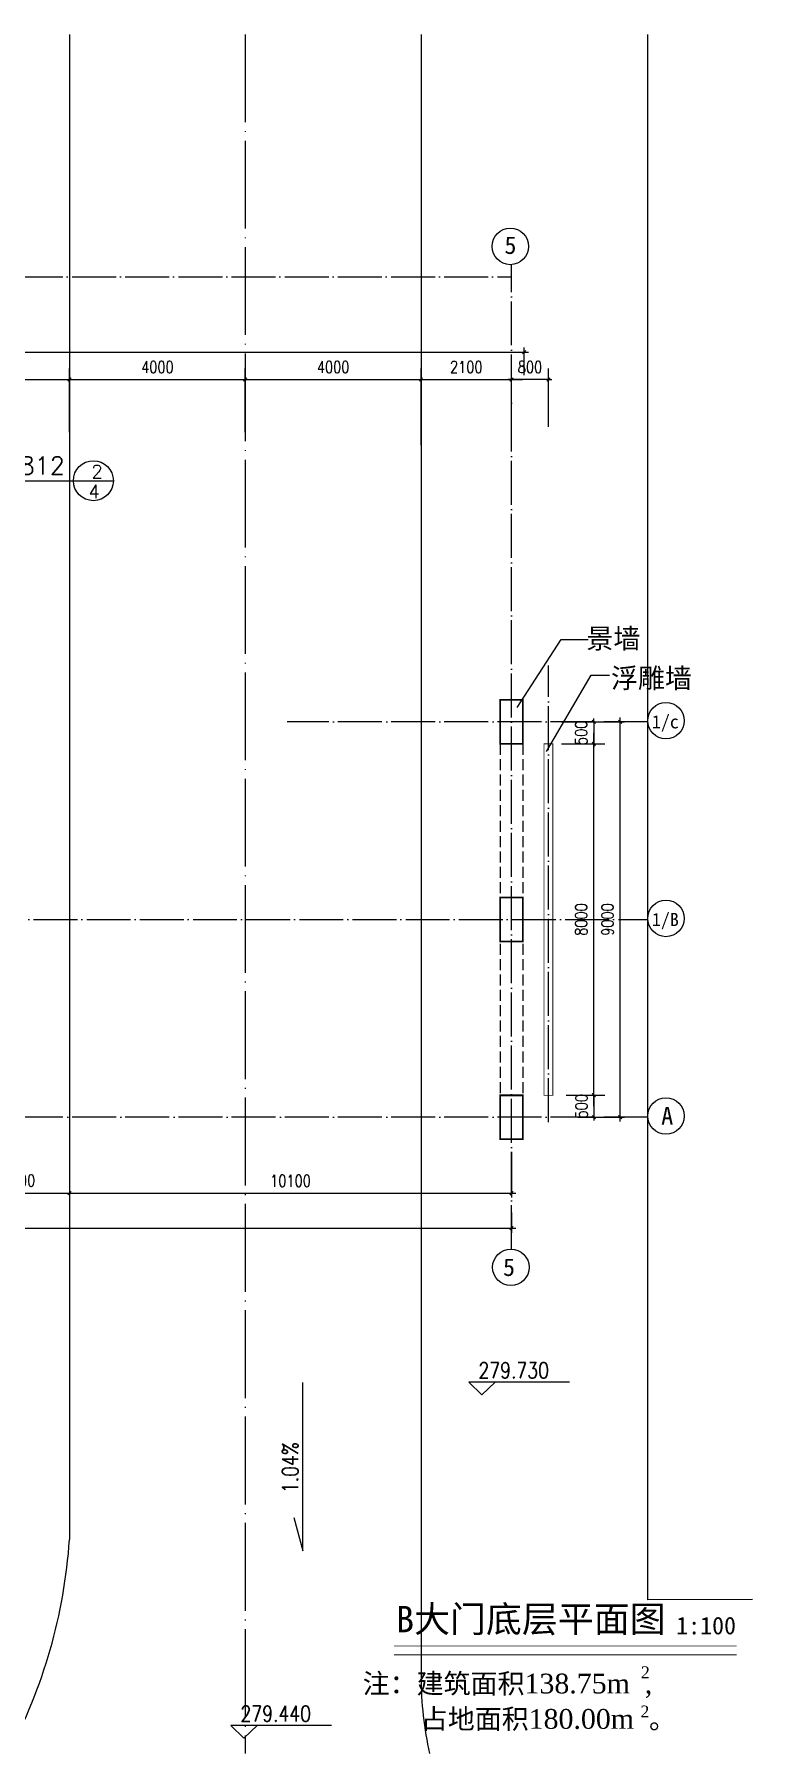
# Model space of a CAD drawing. Extents: x 249174 to 363784, y -3149 to 82603.
# Drawn here: x 281724 to 298071, y 42067 to 81197 of the extents above; entities that cross this region are included whole.
import ezdxf

# ---------------------------------------------------------------- set-up
doc = ezdxf.new("R2010")
doc.units = 0
doc.header["$LTSCALE"] = 1000
doc.header["$MEASUREMENT"] = 0
doc.linetypes.add('DASH', pattern=[0.35, 0.25, -0.1])
doc.linetypes.add('DOTE', pattern=[2.42, 2, -0.2, 0.02, -0.2])
doc.layers.get('0').update_dxf_attribs({"linetype": 'CONTINUOUS'})
doc.layers.get('DEFPOINTS').update_dxf_attribs({"color": 6, "linetype": 'CONTINUOUS'})
for name, color, linetype in [('111', 4, 'CONTINUOUS'), ('3', 84, 'CONTINUOUS'), ('BB', 5, 'CONTINUOUS'), ('DIM', 3, 'CONTINUOUS'), ('LAYER7', 8, 'CONTINUOUS'), ('PUB_TEXT', 7, 'CONTINUOUS'), ('WINDOW', 84, 'CONTINUOUS'), ('字样', 2, 'CONTINUOUS')]:
    doc.layers.add(name, color=color, linetype=linetype)
doc.styles.add('DIM_FONT', font='SIMPLEX', dxfattribs={"width": 0.8})
doc.styles.add('HZ', font='txt', dxfattribs={"bigfont": 'hztxt'})
doc.styles.add('HZTXT', font='SIMSUN.TTF')
doc.styles.add('STSL', font='TIMES.TTF')
doc.dimstyles.new('DIMN', dxfattribs={"dimtxt": 300, "dimasz": 1, "dimexe": 250, "dimexo": 300, "dimgap": 150, "dimtad": 1, "dimdec": 0, "dimzin": 0, "dimtxsty": 'DIM_FONT', "dimblk": '_DIMX', "dimblk1": '_DIMX', "dimblk2": '_DIMX', "dimcen": 100, "dimdle": 250, "dimclrd": 3, "dimclre": 3, "dimclrt": 7, "dimazin": 3, "dimtfac": 1, "dimtdec": 0, "dimtix": 1, "dimtmove": 0, "dimatfit": 3, "dimtolj": 1, "dimtzin": 0})
doc.dimstyles.new('NORMAL', dxfattribs={"dimtxt": 200, "dimasz": 1, "dimexe": 250, "dimexo": 300, "dimgap": 150, "dimtad": 1, "dimdec": 0, "dimzin": 0, "dimtxsty": 'DIM_FONT', "dimblk": '_DIMX', "dimblk1": '_DIMX', "dimblk2": '_DIMX', "dimsah": 1, "dimcen": 100, "dimdle": 250, "dimclrd": 3, "dimclre": 3, "dimclrt": 7, "dimazin": 3, "dimtfac": 1, "dimtdec": 0, "dimtix": 1, "dimtmove": 0, "dimatfit": 3, "dimtolj": 1, "dimtzin": 0})

# ---------------------------------------------------------------- blocks, each defined once
blk = doc.blocks.new('_OBLIQUE')
at = {"color": 0, "linetype": 'BYBLOCK'}
blk.add_line((-0.5, -0.5), (0.5, 0.5), dxfattribs=at)
blk = doc.blocks.new('*D297')
at = {"color": 3, "linetype": 'BYBLOCK'}
for p, q in [((289647, -112898), (294619, -112898)), ((289747, -113243), (289747, -112798)), ((294519, -113243), (294519, -112798))]:
    blk.add_line(p, q, dxfattribs=at)
at = {"layer": 'DEFPOINTS', "color": 0, "linetype": 'BYBLOCK'}
for p in [(294519, -112898), (289747, -113343), (294519, -113343)]:
    blk.add_point(p, dxfattribs=at)
at = {"color": 3, "linetype": 'BYBLOCK', "xscale": 75, "yscale": 75, "zscale": 75, "rotation": 180}
blk.add_blockref('_OBLIQUE', (289747, -112898), dxfattribs=at)
at = {"color": 3, "linetype": 'BYBLOCK', "xscale": 75, "yscale": 75, "zscale": 75}
blk.add_blockref('_OBLIQUE', (294519, -112898), dxfattribs=at)
at = {"color": 7, "linetype": 'BYBLOCK', "insert": (292133, -112613), "char_height": 270, "attachment_point": 5, "style": 'DIM_FONT'}
blk.add_mtext('\\A1;4800', dxfattribs=at)
blk = doc.blocks.new('_DIMX')
blk.add_line((-150, 0), (150, 0))
at = {"const_width": 50}
blk.add_lwpolyline([(-70, -70), (70, 70)], dxfattribs=at)
blk = doc.blocks.new('*D307')
at = {"color": 3, "linetype": 'BYBLOCK'}
for p, q in [((292221, -130478), (292221, -131515)), ((294519, -130478), (294519, -131515)), ((292121, -131415), (294619, -131415))]:
    blk.add_line(p, q, dxfattribs=at)
at = {"layer": 'DEFPOINTS', "color": 0, "linetype": 'BYBLOCK'}
for p in [(292221, -130378), (294519, -130378), (294519, -131415)]:
    blk.add_point(p, dxfattribs=at)
at = {"color": 3, "linetype": 'BYBLOCK', "xscale": 75, "yscale": 75, "zscale": 75, "rotation": 180}
blk.add_blockref('_OBLIQUE', (292221, -131415), dxfattribs=at)
at = {"color": 3, "linetype": 'BYBLOCK', "xscale": 75, "yscale": 75, "zscale": 75}
blk.add_blockref('_OBLIQUE', (294519, -131415), dxfattribs=at)
at = {"color": 7, "linetype": 'BYBLOCK', "insert": (293370, -131130), "char_height": 270, "attachment_point": 5, "style": 'DIM_FONT'}
blk.add_mtext('\\A1;2300', dxfattribs=at)
blk = doc.blocks.new('*D295')
at = {"color": 3, "linetype": 'BYBLOCK'}
for p, q in [((275218, -131715), (275218, -132315)), ((304579, -131853), (304579, -132315)), ((275118, -132215), (304679, -132215))]:
    blk.add_line(p, q, dxfattribs=at)
at = {"layer": 'DEFPOINTS', "color": 0, "linetype": 'BYBLOCK'}
for p in [(275218, -131615), (304579, -131753), (304579, -132215)]:
    blk.add_point(p, dxfattribs=at)
at = {"color": 3, "linetype": 'BYBLOCK', "xscale": 75, "yscale": 75, "zscale": 75, "rotation": 180}
blk.add_blockref('_OBLIQUE', (275218, -132215), dxfattribs=at)
at = {"color": 3, "linetype": 'BYBLOCK', "xscale": 75, "yscale": 75, "zscale": 75}
blk.add_blockref('_OBLIQUE', (304579, -132215), dxfattribs=at)
at = {"color": 7, "linetype": 'BYBLOCK', "insert": (291032, -131930), "char_height": 270, "attachment_point": 5, "style": 'DIM_FONT'}
blk.add_mtext('\\A1;29300', dxfattribs=at)
blk = doc.blocks.new('*D309')
at = {"color": 3, "linetype": 'BYBLOCK'}
for p, q in [((274918, -112272), (304969, -112272)), ((275018, -112766), (275018, -112172)), ((304869, -112798), (304869, -112172))]:
    blk.add_line(p, q, dxfattribs=at)
at = {"layer": 'DEFPOINTS', "color": 0, "linetype": 'BYBLOCK'}
for p in [(304869, -112272), (275018, -112866), (304869, -112898)]:
    blk.add_point(p, dxfattribs=at)
at = {"color": 3, "linetype": 'BYBLOCK', "xscale": 75, "yscale": 75, "zscale": 75, "rotation": 180}
blk.add_blockref('_OBLIQUE', (275018, -112272), dxfattribs=at)
at = {"color": 3, "linetype": 'BYBLOCK', "xscale": 75, "yscale": 75, "zscale": 75}
blk.add_blockref('_OBLIQUE', (304869, -112272), dxfattribs=at)
at = {"color": 7, "linetype": 'BYBLOCK', "insert": (291155, -111955), "char_height": 270, "attachment_point": 5, "style": 'DIM_FONT'}
blk.add_mtext('\\A1;29760', dxfattribs=at)
blk = doc.blocks.new('*D278')
at = {"color": 3, "linetype": 'BYBLOCK'}
for p, q in [((306124, -120688), (307150, -120688)), ((307050, -129788), (307050, -120588)), ((306087, -129688), (307150, -129688))]:
    blk.add_line(p, q, dxfattribs=at)
at = {"layer": 'DEFPOINTS', "color": 0, "linetype": 'BYBLOCK'}
for p in [(306024, -120688), (307050, -120688), (305987, -129688)]:
    blk.add_point(p, dxfattribs=at)
at = {"color": 3, "linetype": 'BYBLOCK', "xscale": 75, "yscale": 75, "zscale": 75}
for p, rotation in [((307050, -120688), 90), ((307050, -129688), 270)]:
    blk.add_blockref('_OBLIQUE', p, dxfattribs=dict(at, rotation=rotation))
at = {"color": 7, "linetype": 'BYBLOCK', "insert": (306765, -125188), "char_height": 270, "attachment_point": 5, "rotation": 90, "style": 'DIM_FONT'}
blk.add_mtext('\\A1;9000', dxfattribs=at)
blk = doc.blocks.new('*D303')
at = {"color": 3, "linetype": 'BYBLOCK'}
for p, q in [((305819, -121188), (306700, -121188)), ((306450, -129438), (306450, -120938)), ((305819, -129188), (306700, -129188))]:
    blk.add_line(p, q, dxfattribs=at)
at = {"layer": 'DEFPOINTS', "color": 0, "linetype": 'BYBLOCK'}
for p in [(305519, -121188), (306450, -121188), (305519, -129188)]:
    blk.add_point(p, dxfattribs=at)
at = {"color": 3, "linetype": 'BYBLOCK', "xscale": 75, "yscale": 75, "zscale": 75}
for p, rotation in [((306450, -121188), 90), ((306450, -129188), 270)]:
    blk.add_blockref('_OBLIQUE', p, dxfattribs=dict(at, rotation=rotation))
at = {"color": 7, "linetype": 'BYBLOCK', "insert": (306165, -125188), "char_height": 270, "attachment_point": 5, "rotation": 90, "style": 'DIM_FONT'}
blk.add_mtext('\\A1;8000', dxfattribs=at)
blk = doc.blocks.new('*D319')
at = {"color": 3, "linetype": 'BYBLOCK'}
for p, q in [((294519, -130478), (294519, -131518)), ((304579, -130478), (304579, -131518)), ((294419, -131418), (304679, -131418))]:
    blk.add_line(p, q, dxfattribs=at)
at = {"layer": 'DEFPOINTS', "color": 0, "linetype": 'BYBLOCK'}
for p in [(294519, -130378), (304579, -130378), (304579, -131418)]:
    blk.add_point(p, dxfattribs=at)
at = {"color": 3, "linetype": 'BYBLOCK', "xscale": 75, "yscale": 75, "zscale": 75, "rotation": 180}
blk.add_blockref('_OBLIQUE', (294519, -131418), dxfattribs=at)
at = {"color": 3, "linetype": 'BYBLOCK', "xscale": 75, "yscale": 75, "zscale": 75}
blk.add_blockref('_OBLIQUE', (304579, -131418), dxfattribs=at)
at = {"color": 7, "linetype": 'BYBLOCK', "insert": (299549, -131133), "char_height": 270, "attachment_point": 5, "style": 'DIM_FONT'}
blk.add_mtext('\\A1;10100', dxfattribs=at)
blk = doc.blocks.new('*D317')
at = {"color": 3, "linetype": 'BYBLOCK'}
for p, q in [((306456, -129188), (306456, -129113)), ((306119, -129188), (306706, -129188)), ((306456, -129188), (306456, -129688)), ((306119, -129688), (306706, -129688)), ((306456, -129688), (306456, -129763))]:
    blk.add_line(p, q, dxfattribs=at)
at = {"layer": 'DEFPOINTS', "color": 0, "linetype": 'BYBLOCK'}
for p in [(305819, -129188), (305819, -129688), (306456, -129688)]:
    blk.add_point(p, dxfattribs=at)
at = {"color": 3, "linetype": 'BYBLOCK', "xscale": 75, "yscale": 75, "zscale": 75}
for p, rotation in [((306456, -129188), 270), ((306456, -129688), 90)]:
    blk.add_blockref('_OBLIQUE', p, dxfattribs=dict(at, rotation=rotation))
at = {"color": 7, "linetype": 'BYBLOCK', "insert": (306171, -129438), "char_height": 270, "attachment_point": 5, "rotation": 90, "style": 'DIM_FONT'}
blk.add_mtext('\\A1;500', dxfattribs=at)
blk = doc.blocks.new('*D318')
at = {"color": 3, "linetype": 'BYBLOCK'}
for p, q in [((305719, -120688), (306700, -120688)), ((306450, -120688), (306450, -120613)), ((306450, -120688), (306450, -121188)), ((305719, -121188), (306700, -121188)), ((306450, -121188), (306450, -121263))]:
    blk.add_line(p, q, dxfattribs=at)
at = {"layer": 'DEFPOINTS', "color": 0, "linetype": 'BYBLOCK'}
for p in [(305419, -120688), (305419, -121188), (306450, -121188)]:
    blk.add_point(p, dxfattribs=at)
at = {"color": 3, "linetype": 'BYBLOCK', "xscale": 75, "yscale": 75, "zscale": 75}
for p, rotation in [((306450, -120688), 270), ((306450, -121188), 90)]:
    blk.add_blockref('_OBLIQUE', p, dxfattribs=dict(at, rotation=rotation))
at = {"color": 7, "linetype": 'BYBLOCK', "insert": (306165, -120938), "char_height": 270, "attachment_point": 5, "rotation": 90, "style": 'DIM_FONT'}
blk.add_mtext('\\A1;500', dxfattribs=at)
blk = doc.blocks.new('*D301')
at = {"color": 3, "linetype": 'BYBLOCK'}
for p, q in [((298519, -114092), (298519, -112648)), ((302519, -114392), (302519, -112648)), ((298269, -112898), (302769, -112898))]:
    blk.add_line(p, q, dxfattribs=at)
at = {"layer": 'DEFPOINTS', "color": 0, "linetype": 'BYBLOCK'}
for p in [(302519, -112898), (298519, -114392), (302519, -114692)]:
    blk.add_point(p, dxfattribs=at)
at = {"color": 3, "linetype": 'BYBLOCK', "xscale": 75, "yscale": 75, "zscale": 75, "rotation": 180}
blk.add_blockref('_OBLIQUE', (298519, -112898), dxfattribs=at)
at = {"color": 3, "linetype": 'BYBLOCK', "xscale": 75, "yscale": 75, "zscale": 75}
blk.add_blockref('_OBLIQUE', (302519, -112898), dxfattribs=at)
at = {"color": 7, "linetype": 'BYBLOCK', "insert": (300519, -112613), "char_height": 270, "attachment_point": 5, "style": 'DIM_FONT'}
blk.add_mtext('\\A1;4000', dxfattribs=at)
blk = doc.blocks.new('*D300')
at = {"color": 3, "linetype": 'BYBLOCK'}
for p, q in [((294519, -114092), (294519, -112648)), ((298519, -114092), (298519, -112648)), ((294269, -112898), (298769, -112898))]:
    blk.add_line(p, q, dxfattribs=at)
at = {"layer": 'DEFPOINTS', "color": 0, "linetype": 'BYBLOCK'}
for p in [(298519, -112898), (294519, -114392), (298519, -114392)]:
    blk.add_point(p, dxfattribs=at)
at = {"color": 3, "linetype": 'BYBLOCK', "xscale": 75, "yscale": 75, "zscale": 75, "rotation": 180}
blk.add_blockref('_OBLIQUE', (294519, -112898), dxfattribs=at)
at = {"color": 3, "linetype": 'BYBLOCK', "xscale": 75, "yscale": 75, "zscale": 75}
blk.add_blockref('_OBLIQUE', (298519, -112898), dxfattribs=at)
at = {"color": 7, "linetype": 'BYBLOCK', "insert": (296519, -112613), "char_height": 270, "attachment_point": 5, "style": 'DIM_FONT'}
blk.add_mtext('\\A1;4000', dxfattribs=at)
blk = doc.blocks.new('*D274')
at = {"color": 3, "linetype": 'BYBLOCK'}
for p, q in [((304579, -113973), (304579, -112648)), ((305419, -113973), (305419, -112648)), ((304579, -112898), (304504, -112898)), ((305419, -112898), (304579, -112898)), ((305419, -112898), (305494, -112898))]:
    blk.add_line(p, q, dxfattribs=at)
at = {"layer": 'DEFPOINTS', "color": 0, "linetype": 'BYBLOCK'}
for p in [(304579, -112898), (304579, -114273), (305419, -114273)]:
    blk.add_point(p, dxfattribs=at)
at = {"color": 3, "linetype": 'BYBLOCK', "xscale": 75, "yscale": 75, "zscale": 75}
blk.add_blockref('_OBLIQUE', (304579, -112898), dxfattribs=at)
at = {"color": 3, "linetype": 'BYBLOCK', "xscale": 75, "yscale": 75, "zscale": 75, "rotation": 180}
blk.add_blockref('_OBLIQUE', (305419, -112898), dxfattribs=at)
at = {"color": 7, "linetype": 'BYBLOCK', "insert": (304999, -112613), "char_height": 270, "attachment_point": 5, "style": 'DIM_FONT'}
blk.add_mtext('\\A1;800', dxfattribs=at)
blk = doc.blocks.new('*D302')
at = {"color": 3, "linetype": 'BYBLOCK'}
for p, q in [((302519, -114392), (302519, -112648)), ((304579, -114092), (304579, -112648)), ((302269, -112898), (304829, -112898))]:
    blk.add_line(p, q, dxfattribs=at)
at = {"layer": 'DEFPOINTS', "color": 0, "linetype": 'BYBLOCK'}
for p in [(304579, -112898), (304579, -114392), (302519, -114692)]:
    blk.add_point(p, dxfattribs=at)
at = {"color": 3, "linetype": 'BYBLOCK', "xscale": 75, "yscale": 75, "zscale": 75, "rotation": 180}
blk.add_blockref('_OBLIQUE', (302519, -112898), dxfattribs=at)
at = {"color": 3, "linetype": 'BYBLOCK', "xscale": 75, "yscale": 75, "zscale": 75}
blk.add_blockref('_OBLIQUE', (304579, -112898), dxfattribs=at)
at = {"color": 7, "linetype": 'BYBLOCK', "insert": (303549, -112613), "char_height": 270, "attachment_point": 5, "style": 'DIM_FONT'}
blk.add_mtext('\\A1;2100', dxfattribs=at)

msp = doc.modelspace()

# ---------------------------------------------------------------- linework, layer by layer
at = {"layer": '111', "linetype": 'BYBLOCK'}
for p, q in [((292714.6, 65878.4), (293716.3, 67422.9)), ((293716.3, 67422.9), (294328.8, 67422.9)), ((293381.7, 64873.3), (294392.8, 66610.1)), ((294392.8, 66610.1), (294815.8, 66610.1))]:
    msp.add_line(p, q, dxfattribs=at)
for points, const_width in [([(292843.4, 66050.5), (292843.4, 65050.5), (292323.4, 65050.5), (292323.4, 66050.5)], 40), ([(293523.4, 65050.5), (293523.4, 57050.5), (293323.4, 57050.5), (293323.4, 65050.5)], 20), ([(292843.4, 61550.5), (292843.4, 60550.5), (292323.4, 60550.5), (292323.4, 61550.5)], 40), ([(292843.4, 57050.5), (292843.4, 56050.5), (292323.4, 56050.5), (292323.4, 57050.5)], 40)]:
    msp.add_lwpolyline(points, close=True, dxfattribs=dict(at, const_width=const_width))
at = {"layer": '3'}
for p, q in [((295683.8, 45570.4), (295683.8, 81196.7)), ((293901.2, 50523.9), (291612.2, 50523.9)), ((291612.2, 50523.9), (291910.3, 50230.3)), ((291910.3, 50230.3), (292208.4, 50523.9)), ((298070.7, 45577), (295683.8, 45570.4)), ((288484.7, 42708.8), (286195.8, 42708.8)), ((286195.8, 42708.8), (286493.9, 42415.2)), ((286493.9, 42415.2), (286792, 42708.8))]:
    msp.add_line(p, q, dxfattribs=at)
at = {"layer": 'BB'}
for p, q in [((282523.4, 81196.7), (282523.4, 46943.6)), ((290523.4, 81196.7), (290523.4, 43802.8))]:
    msp.add_line(p, q, dxfattribs=at)
at = {"layer": 'BB', "linetype": 'DOTE'}
msp.add_line((286523.4, 81196.7), (286523.4, 42067.2), dxfattribs=at)
at = {"layer": 'BB'}
for centre, radius, start, end in [((270550.4, 47747.4), 12000, 331.74822, 356.15941), ((298523.4, 43825), 8000, 180.15887, 192.69298)]:
    msp.add_arc(centre, radius, start, end, dxfattribs=at)
at = {"layer": 'DIM', "linetype": 'BYBLOCK'}
for p, q in [((287835.4, 46679.5), (287835.4, 50510.5)), ((287625.9, 47438.5), (287835.4, 46679.5))]:
    msp.add_line(p, q, dxfattribs=at)
at = {"layer": 'DIM', "linetype": 'BYBLOCK', "const_width": 20}
for points in [[(289905.6, 44515.7), (297707.8, 44515.7)], [(289905.6, 44315.7), (297707.8, 44315.7)]]:
    msp.add_lwpolyline(points, dxfattribs=at)
at = {"layer": 'LAYER7', "linetype": 'DOTE', "ltscale": 0.5}
for p, q in [((292583.4, 53550.8), (292583.4, 75956.4)), ((263222.8, 75677.6), (292583.4, 75677.6)), ((293423.4, 56437), (293423.4, 66834.2)), ((295683.8, 65550.5), (287476.9, 65550.5)), ((259925.3, 61050.5), (295683.8, 61050.5)), ((295683.8, 56550.5), (259640.6, 56550.5))]:
    msp.add_line(p, q, dxfattribs=at)
at = {"layer": 'LAYER7', "linetype": 'BYBLOCK'}
for centre in [(292555.8, 76370.6), (296098.2, 65576), (296098.2, 61076), (296098.4, 56579.1), (292568.8, 53135.8)]:
    msp.add_circle(centre, 415.2, dxfattribs=at)
at = {"layer": 'WINDOW', "linetype": 'DASH'}
for p, q in [((292323.4, 65050.5), (292323.4, 57050.5)), ((292843.4, 65050.5), (292843.4, 57050.5))]:
    msp.add_line(p, q, dxfattribs=at)
at = {"layer": '字样', "linetype": 'BYBLOCK'}
msp.add_line((279496, 71038.7), (283522.2, 71038.7), dxfattribs=at)
msp.add_circle((283067.5, 71038.7), 454.7, dxfattribs=at)

# ---------------------------------------------------------------- texts
at = {"layer": '111', "linetype": 'BYBLOCK', "style": 'STSL'}
for s, height, p in [('景墙', 450, (294287.6, 67221.2)), ('浮雕墙', 450, (294847.8, 66319.5)), ('注：建筑面积138.75m  ,', 450, (289196.5, 43437.3)), ('2', 270, (295527.3, 43782.4)), ('     占地面积180.00m  。', 450, (289669.2, 42631.7)), ('2', 270, (295516.4, 42890.7))]:
    msp.add_text(s, height=height, dxfattribs=at).set_placement(p)
at = {"layer": 'DIM', "linetype": 'BYBLOCK', "style": 'HZTXT'}
for s, height, p in [('B大门底层平面图', 600, (289956.2, 44829.4)), ('1:100', 400, (296332, 44781.5))]:
    msp.add_text(s, height=height, dxfattribs=at).set_placement(p)
at = {"layer": 'PUB_TEXT', "linetype": 'CONTINUOUS', "style": 'HZTXT'}
for s, height, p in [('5', 400, (292423.1, 76199.9)), ('1/c', 300, (295778.9, 65401.4)), ('1/B', 300, (295778.9, 60901.4)), ('A', 400, (295991.1, 56385.3)), ('5', 400, (292390.1, 52937.8))]:
    msp.add_text(s, height=height, dxfattribs=at).set_placement(p)
at = {"layer": 'PUB_TEXT', "linetype": 'CONTINUOUS', "style": 'DIM_FONT', "width": 0.8}
for s, p in [('279.730', (291831.2, 50611.3)), ('279.440', (286414.7, 42796.2))]:
    msp.add_text(s, height=360, dxfattribs=at).set_placement(p)
msp.add_text('1.04%', height=360, rotation=90, dxfattribs=at).set_placement((287726.1, 47994.6))
at = {"layer": '字样', "linetype": 'BYBLOCK', "style": 'HZ'}
for s, height, p in [('参见西南J812', 400, (279514.3, 71183.1)), ('2', 300, (283022.1, 71095.6)), ('4', 300, (282952.9, 70642.7))]:
    msp.add_text(s, height=height, dxfattribs=at).set_placement(p)

# ---------------------------------------------------------------- dimensions: what is measured, and where the dimension line sits
at = {"layer": 'DIM', "linetype": 'BYBLOCK'}
for base, p1, p2, text, picture, middle in [((292873.4, 73966.7), (263022.8, 73373.2), (292873.4, 73341.2), '29760', '*D309', (279159.6, 74283.5)), ((292583.4, 54023.9), (263222.8, 54624.1), (292583.4, 54486.2), '29300', '*D295', (279036.4, 54308.9))]:
    dim = msp.add_linear_dim(base=base, p1=p1, p2=p2, text=text, dimstyle='NORMAL', override={"dimtxt": 270, "dimasz": 75, "dimexe": 100, "dimexo": 100, "dimblk1": 'OBLIQUE', "dimblk2": 'OBLIQUE', "dimdle": 100}, dxfattribs=at)
    dim.commit()
    dim.dimension.update_dxf_attribs({"geometry": picture, "text_midpoint": middle, "dimtype": 128, "insert": (-11995.4, 186238.8)})
for base, p1, p2, text, dimstyle, override, picture, middle in [((282523.4, 73341.2), (277751.4, 72895.9), (282523.4, 72895.9), '4800', 'NORMAL', {"dimtxt": 270, "dimasz": 75, "dimexe": 100, "dimexo": 100, "dimblk1": 'OBLIQUE', "dimblk2": 'OBLIQUE', "dimdle": 100}, '*D297', (280137.4, 73626.2)), ((292583.4, 73341.2), (290523.4, 71546.3), (292583.4, 71846.3), '2100', 'DIMN', {"dimtxt": 270, "dimasz": 75, "dimblk1": 'OBLIQUE', "dimblk2": 'OBLIQUE', "dimsah": 1}, '*D302', (291553.4, 73626.2)), ((292583.4, 73341.2), (293423.4, 71965.4), (292583.4, 71965.4), '800', 'DIMN', {"dimtxt": 270, "dimasz": 75, "dimblk1": 'OBLIQUE', "dimblk2": 'OBLIQUE', "dimsah": 1}, '*D274', (293003.4, 73626.2)), ((282523.4, 54823.6), (280225.1, 55860.3), (282523.4, 55860.3), '2300', 'NORMAL', {"dimtxt": 270, "dimasz": 75, "dimexe": 100, "dimexo": 100, "dimblk1": 'OBLIQUE', "dimblk2": 'OBLIQUE', "dimdle": 100}, '*D307', (281374.3, 55108.6)), ((292583.4, 54821.2), (282523.4, 55860.3), (292583.4, 55860.3), '10100', 'NORMAL', {"dimtxt": 270, "dimasz": 75, "dimexe": 100, "dimexo": 100, "dimblk1": 'OBLIQUE', "dimblk2": 'OBLIQUE', "dimdle": 100}, '*D319', (287553.4, 55106.2))]:
    dim = msp.add_linear_dim(base=base, p1=p1, p2=p2, text=text, dimstyle=dimstyle, override=override, dxfattribs=at)
    dim.commit()
    dim.dimension.update_dxf_attribs({"geometry": picture, "text_midpoint": middle, "insert": (-11995.4, 186238.8)})
for base, p1, p2, picture, middle in [((286523.4, 73341.2), (282523.4, 71846.3), (286523.4, 71846.3), '*D300', (284523.4, 73626.2)), ((290523.4, 73341.2), (286523.4, 71846.3), (290523.4, 71546.3), '*D301', (288523.4, 73626.2))]:
    dim = msp.add_linear_dim(base=base, p1=p1, p2=p2, dimstyle='DIMN', override={"dimtxt": 270, "dimasz": 75, "dimblk1": 'OBLIQUE', "dimblk2": 'OBLIQUE', "dimsah": 1}, dxfattribs=at)
    dim.commit()
    dim.dimension.update_dxf_attribs({"geometry": picture, "text_midpoint": middle, "insert": (-11995.4, 186238.8)})
for base, p1, p2, dimstyle, override, picture, middle in [((294454.9, 65050.5), (293423.4, 65550.5), (293423.4, 65050.5), 'DIMN', {"dimtxt": 270, "dimasz": 75, "dimblk1": 'OBLIQUE', "dimblk2": 'OBLIQUE', "dimsah": 1}, '*D318', (294169.9, 65300.5)), ((295055, 65550.5), (293991.4, 56550.5), (294028.9, 65550.5), 'NORMAL', {"dimtxt": 270, "dimasz": 75, "dimexe": 100, "dimexo": 100, "dimblk1": 'OBLIQUE', "dimblk2": 'OBLIQUE', "dimdle": 100}, '*D278', (294770, 61050.5)), ((294454.9, 65050.5), (293523.4, 57050.5), (293523.4, 65050.5), 'DIMN', {"dimtxt": 270, "dimasz": 75, "dimblk1": 'OBLIQUE', "dimblk2": 'OBLIQUE', "dimsah": 1}, '*D303', (294169.9, 61050.5)), ((294460.1, 56550.5), (293823.4, 57050.5), (293823.4, 56550.5), 'DIMN', {"dimtxt": 270, "dimasz": 75, "dimblk1": 'OBLIQUE', "dimblk2": 'OBLIQUE', "dimsah": 1}, '*D317', (294175.1, 56800.5))]:
    dim = msp.add_linear_dim(base=base, p1=p1, p2=p2, angle=90, dimstyle=dimstyle, override=override, dxfattribs=at)
    dim.commit()
    dim.dimension.update_dxf_attribs({"geometry": picture, "text_midpoint": middle, "insert": (-11995.4, 186238.8)})

doc.saveas('drawing.dxf')
